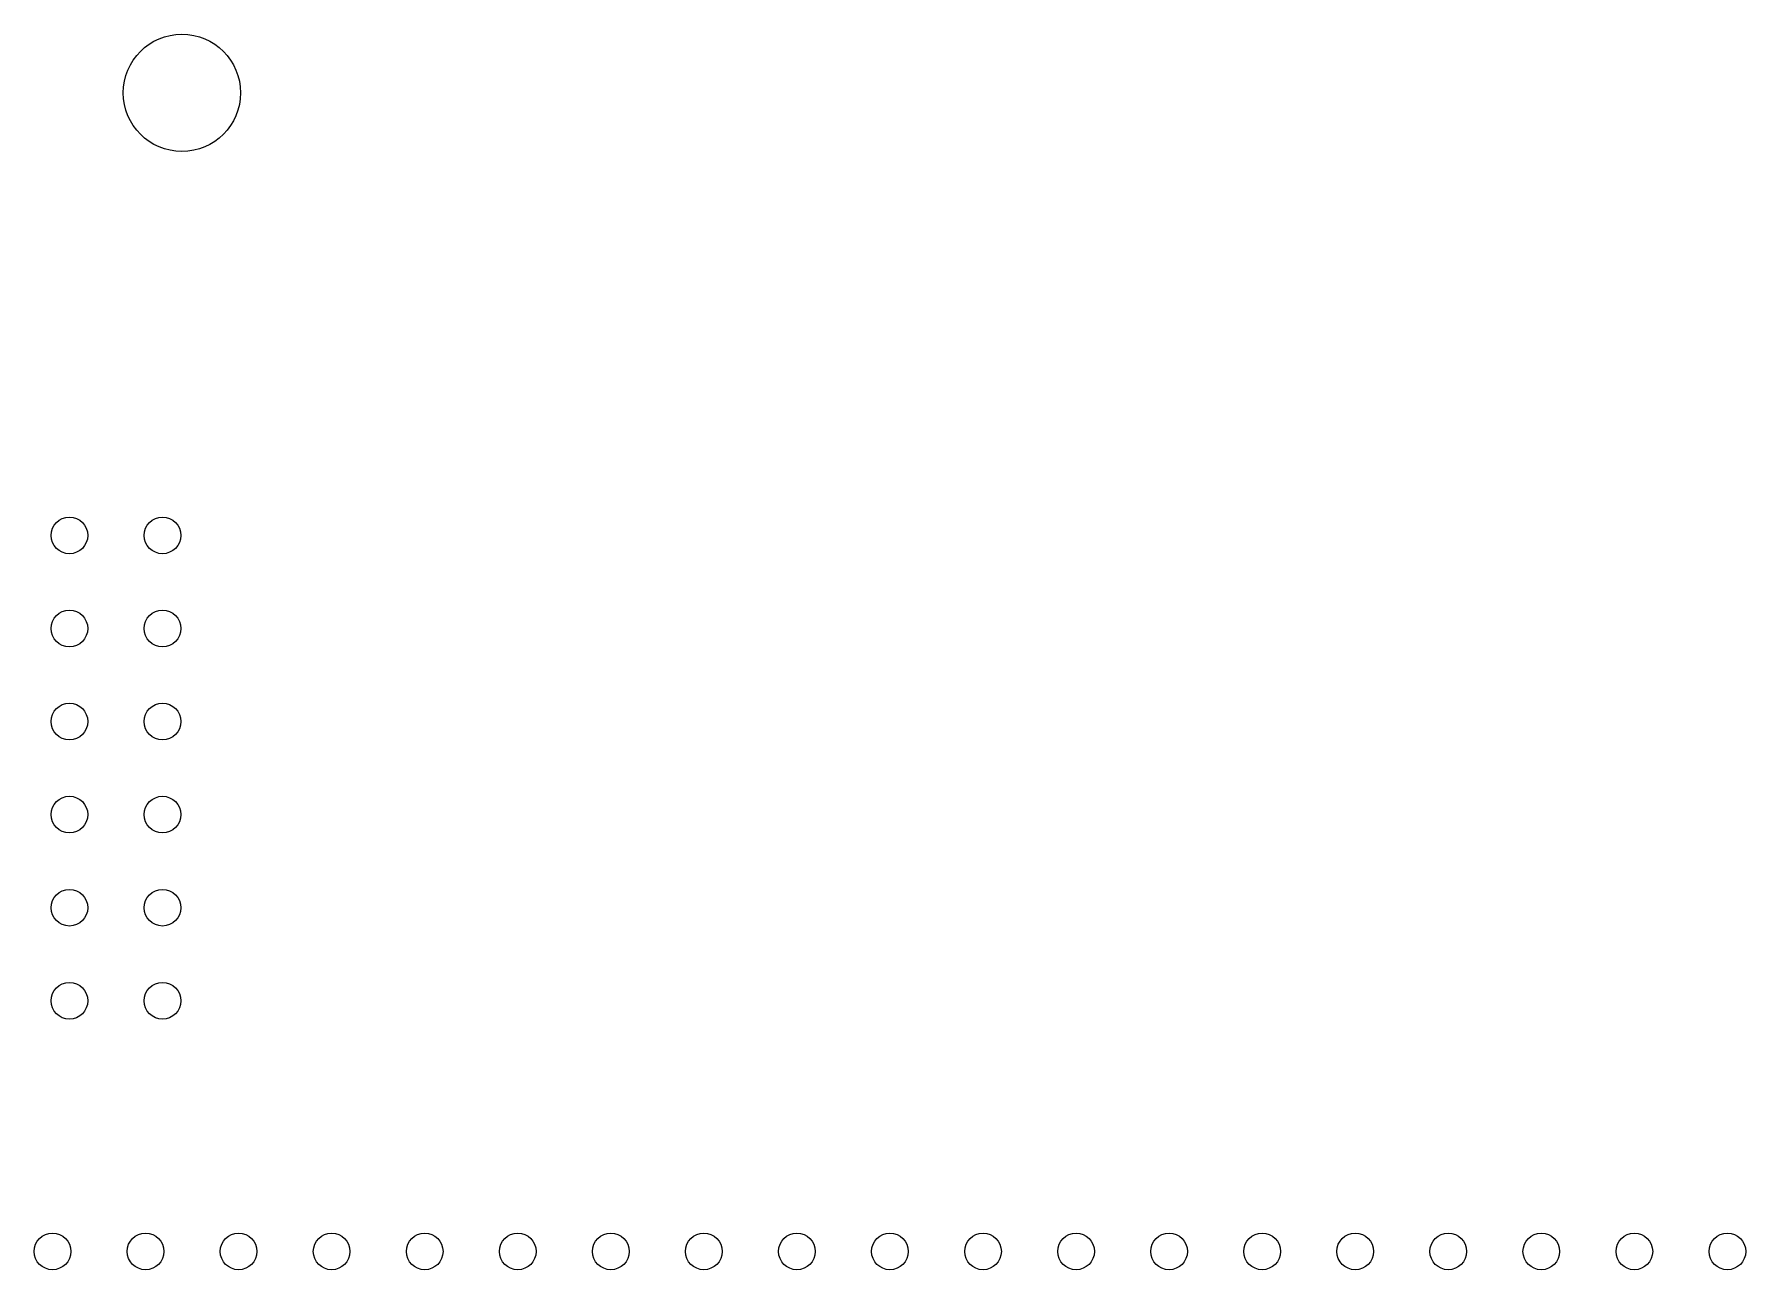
# Model space of a CAD drawing. Extents: x 2.42 to 6.26, y -6.44 to -4.7.
# Drawn here: x 2.421 to 4.261, y -6.437 to -5.11 of the extents above; entities that cross this region are included whole.
import ezdxf

# ---------------------------------------------------------------- set-up
doc = ezdxf.new("R2010")
doc.units = 0
doc.header["$MEASUREMENT"] = 0
doc.layers.add('BLACK', color=7, linetype='CONTINUOUS')

msp = doc.modelspace()

# ---------------------------------------------------------------- linework, layer by layer
at = {"layer": 'BLACK'}
for centre, radius in [((2.58, -5.1725), 0.063), ((2.4591, -5.648), 0.0197), ((2.5591, -5.648), 0.0197), ((2.4591, -5.748), 0.0197), ((2.5591, -5.748), 0.0197), ((2.4591, -5.848), 0.0197), ((2.5591, -5.848), 0.0197), ((2.4591, -5.948), 0.0197), ((2.5591, -5.948), 0.0197), ((2.4591, -6.048), 0.0197), ((2.5591, -6.048), 0.0197), ((2.4591, -6.148), 0.0197), ((2.5591, -6.148), 0.0197), ((2.4409, -6.4173), 0.0197), ((2.5409, -6.4173), 0.0197), ((2.6409, -6.4173), 0.0197), ((2.7409, -6.4173), 0.0197), ((2.8409, -6.4173), 0.0197), ((2.9409, -6.4173), 0.0197), ((3.0409, -6.4173), 0.0197), ((3.1409, -6.4173), 0.0197), ((3.2409, -6.4173), 0.0197), ((3.3409, -6.4173), 0.0197), ((3.4409, -6.4173), 0.0197), ((3.5409, -6.4173), 0.0197), ((3.6409, -6.4173), 0.0197), ((3.7409, -6.4173), 0.0197), ((3.8409, -6.4173), 0.0197), ((3.9409, -6.4173), 0.0197), ((4.0409, -6.4173), 0.0197), ((4.1409, -6.4173), 0.0197), ((4.2409, -6.4173), 0.0197)]:
    msp.add_circle(centre, radius, dxfattribs=at)

doc.saveas('drawing.dxf')
